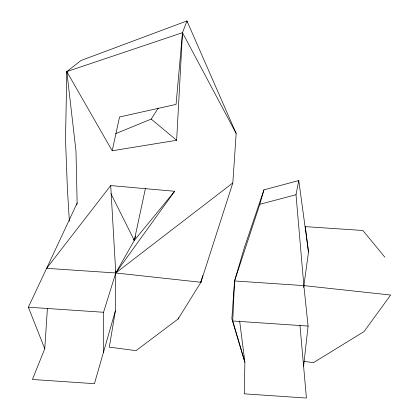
<?xml version="1.0" encoding="UTF-8"?>
<svg xmlns="http://www.w3.org/2000/svg" width="419" height="419" viewBox="0 0 419 419"><rect width="100%" height="100%" fill="white"/><g stroke="black" fill="none" stroke-linecap="round" stroke-linejoin="round"><path stroke-width="0.63" d="M103.341 352.714L103.54 312.275L115.77 272.979L134.3 240.401L174.639 191.274L110.71 185.575L46.635 268.333L28.356 307.211L44.76 348.755L32.42 379.473L94.427 383.678L115.351 310.982L115.77 272.979L110.71 185.575M305.289 231.173L305.31 229.23M305.325 227.931L305.341 226.637L362.875 230.481L384.878 257.187M115.351 310.982L109.328 347.115L136.013 350.661L178.085 319.011L200.921 282.28L232.828 182.946L236.164 133.452L186.942 20.95L81.035 60.488L66.815 71.597L65.516 139.627L67.365 188.157L69.36 221.206M187.214 22.223L186.942 20.95L182.495 32.692L66.815 71.597L75.97 150.861L77.143 203.037L46.635 268.333L115.77 272.979L200.921 282.28L200.952 280.976M299.967 325.359L306.425 398.05L244.277 393.834L244.895 362.288L232.734 320.985L234.561 280.96L244.335 247.776L263.944 189.849L298.778 180.552L308.499 252.07L303.639 287.534M66.815 71.597L112.198 150.777L176.645 140.281L182.495 32.692L236.164 133.452M44.76 348.755L47.42 308.363M182.495 32.692L176.064 104.399L119.551 116.98L112.198 150.777M303.602 366.258L308.091 326.066L303.843 285.611L296.018 194.715L298.778 180.552M76.745 204.943L77.143 203.037M145.388 188.634L134.3 240.401L133.273 239.6M200.921 282.28L202.712 275.424M239.647 320.98L244.895 362.288L231.848 318.833L234.561 280.96L259.796 204.304L263.944 189.849M135.562 236.075L134.3 240.401L110.941 193.698M178.085 319.011L178.489 317.77M115.681 133.635L151.207 119.101L158.225 108.06M115.466 271.041L115.77 272.979L174.639 191.274M115.77 272.979L232.828 182.946M259.796 204.304L296.018 194.715M28.356 307.211L103.54 312.275M232.734 320.985L308.091 326.066M303.943 361.403L313.47 362.655L364.069 331.549L390.644 295.034L303.843 285.611L234.561 280.96L234.808 282.893M151.207 119.101L176.645 140.281M305.341 226.637L308.499 252.07"/></g></svg>
